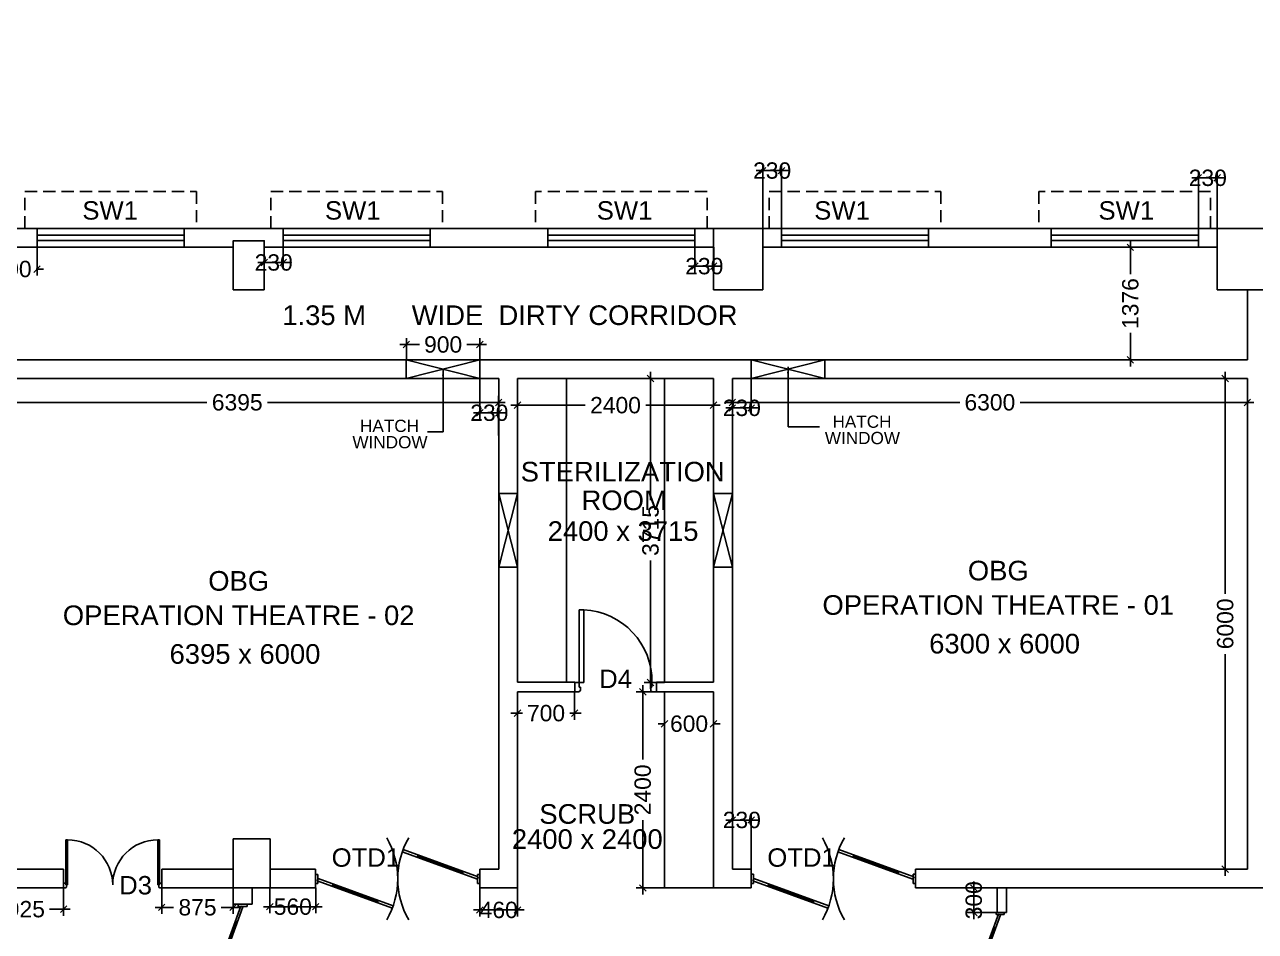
# Model space of a CAD drawing. Extents: x 7897917 to 8423973, y -6487334 to -6173396.
# Drawn here: x 7926362 to 7941419, y -6386550 to -6375462 of the extents above; entities that cross this region are included whole.
import ezdxf
from ezdxf.enums import TextEntityAlignment as Align

# ---------------------------------------------------------------- set-up
doc = ezdxf.new("R2010")
doc.units = 0
doc.header["$LTSCALE"] = 600
doc.header["$MEASUREMENT"] = 0
doc.header["$PDMODE"] = 35
doc.linetypes.add('DASHED', pattern=[0.75, 0.5, -0.25])
doc.layers.get('0').update_dxf_attribs({"linetype": 'CONTINUOUS'})
doc.layers.get('Defpoints').update_dxf_attribs({"linetype": 'CONTINUOUS'})
for name, color, linetype in [('chajja', 7, 'CONTINUOUS'), ('DIM-TEXT', 8, 'CONTINUOUS'), ('DIMEN', 5, 'CONTINUOUS'), ('DOOR', 32, 'CONTINUOUS'), ('Fire Door', 10, 'CONTINUOUS'), ('joinery', 7, 'CONTINUOUS'), ('LA-column', 3, 'CONTINUOUS'), ('PARTI', 21, 'CONTINUOUS'), ('Room Dim', 1, 'CONTINUOUS'), ('TEXT', 6, 'CONTINUOUS'), ('Walls', 7, 'CONTINUOUS'), ('WIN', 151, 'CONTINUOUS'), ('Window', 4, 'CONTINUOUS'), ('Working Dim', 5, 'CONTINUOUS')]:
    doc.layers.add(name, color=color, linetype=linetype)
doc.styles.add('ari', font='arial.ttf')
doc.styles.add('ARIAL', font='arial.ttf')
doc.styles.add('RT', font='romant.shx')
doc.dimstyles.new('int. dim', dxfattribs={"dimtxt": 450, "dimasz": 80, "dimexe": 80, "dimexo": 0, "dimgap": 70, "dimtad": 0, "dimdec": 0, "dimzin": 12, "dimdsep": 46, "dimtxsty": 'ari', "dimblk": 'OBLIQUE', "dimcen": 2, "dimdle": 80, "dimclrd": 256, "dimclre": 256, "dimclrt": 6, "dimadec": 0, "dimazin": 0, "dimtfac": 1, "dimtdec": 0, "dimtix": 1, "dimtmove": 2, "dimatfit": 3, "dimfxl": 1, "dimtolj": 1, "dimtzin": 0, "dimlwd": -1, "dimlwe": -1, "dimarcsym": 0})
doc.dimstyles.new('TEXT', dxfattribs={"dimscale": 0, "dimtxt": 600, "dimasz": 300, "dimexe": 300, "dimexo": 30, "dimgap": 50, "dimtad": 0, "dimdec": 0, "dimzin": 0, "dimdsep": 46, "dimtxsty": 'RT', "dimblk": 'OBLIQUE', "dimcen": 0.09, "dimdle": 300, "dimclrd": 256, "dimclre": 256, "dimclrt": 170, "dimadec": 0, "dimazin": 0, "dimtfac": 1, "dimtdec": 0, "dimtofl": 0, "dimtmove": 2, "dimatfit": 3, "dimfxl": 1, "dimfrac": 2, "dimtolj": 1, "dimtzin": 0, "dimlwd": -1, "dimlwe": -1, "dimarcsym": 0})

# ---------------------------------------------------------------- blocks, each defined once
blk = doc.blocks.new('_Oblique')
at = {"color": 0, "linetype": 'ByBlock', "lineweight": -2}
blk.add_line((-0.5, -0.5), (0.5, 0.5), dxfattribs=at)
blk = doc.blocks.new('*D225')
at = {"layer": 'Defpoints', "color": 0, "transparency": 16777216}
for p in [(7933924, -6383620), (7934191, -6383620, 1), (7934191, -6386020, -2)]:
    blk.add_point(p, dxfattribs=at)
at = {"layer": 'Working Dim', "transparency": 16777216}
for p, q in [((7933924, -6383540), (7933924, -6384450)), ((7934191, -6383620), (7933844, -6383620)), ((7933924, -6386100), (7933924, -6385190)), ((7934191, -6386020), (7933844, -6386020))]:
    blk.add_line(p, q, dxfattribs=at)
at = {"layer": 'Working Dim', "transparency": 16777216, "xscale": 80, "yscale": 80, "zscale": 80}
for p, rotation in [((7933924, -6383620), 90), ((7933924, -6386020), 270)]:
    blk.add_blockref('_Oblique', p, dxfattribs=dict(at, rotation=rotation))
at = {"layer": 'Working Dim', "color": 6, "transparency": 16777216, "insert": (7933924, -6384820), "char_height": 200, "attachment_point": 5, "rotation": 90, "style": 'ari'}
blk.add_mtext('\\A1;2400', dxfattribs=at)
blk = doc.blocks.new('*D226')
at = {"layer": 'Defpoints', "color": 0, "transparency": 16777216}
for p in [(7934020, -6379790), (7934191, -6379790, 5), (7934191, -6383506, 1)]:
    blk.add_point(p, dxfattribs=at)
at = {"layer": 'Working Dim', "transparency": 16777216}
for p, q in [((7934191, -6379790), (7933940, -6379790)), ((7934020, -6379710), (7934020, -6381279)), ((7934020, -6383586), (7934020, -6382017)), ((7934191, -6383506), (7933940, -6383506))]:
    blk.add_line(p, q, dxfattribs=at)
at = {"layer": 'Working Dim', "transparency": 16777216, "xscale": 80, "yscale": 80, "zscale": 80}
for p, rotation in [((7934020, -6379790), 90), ((7934020, -6383506), 270)]:
    blk.add_blockref('_Oblique', p, dxfattribs=dict(at, rotation=rotation))
at = {"layer": 'Working Dim', "color": 6, "transparency": 16777216, "insert": (7934020, -6381648), "char_height": 200, "attachment_point": 5, "rotation": 90, "style": 'ari'}
blk.add_mtext('\\A1;3715', dxfattribs=at)
blk = doc.blocks.new('A$C15456D16')
at = {"layer": 'Fire Door'}
for p, q in [((969, -4), (56, 329)), ((969, -4), (56, 329)), ((969, -4), (56, 329)), ((979, 23), (65, 355)), ((979, 23), (65, 355)), ((979, 23), (65, 355)), ((248, 289), (238, 262)), ((248, 289), (238, 262)), ((248, 289), (238, 262)), ((791, 76), (243, 276)), ((791, 76), (243, 276)), ((791, 76), (243, 276)), ((-1000, 56), (-972, 56)), ((-1000, -56), (-1000, 56)), ((-1000, 56), (-972, 56)), ((-1000, -56), (-1000, 56)), ((-1000, 56), (-972, 56)), ((-1000, -56), (-1000, 56)), ((-979, -23), (-969, 4)), ((-979, -23), (-969, 4)), ((-979, -23), (-969, 4)), ((-972, -56), (-972, 56)), ((-972, -56), (-972, 56)), ((-972, -56), (-972, 56)), ((-969, 4), (-56, -329)), ((-969, 4), (-56, -329)), ((-969, 4), (-56, -329)), ((796, 89), (786, 63)), ((796, 89), (786, 63)), ((796, 89), (786, 63)), ((979, 23), (969, -4)), ((979, 23), (969, -4)), ((979, 23), (969, -4)), ((1000, 56), (972, 56)), ((972, -56), (972, 56)), ((1000, 56), (972, 56)), ((972, -56), (972, 56)), ((1000, 56), (972, 56)), ((972, -56), (972, 56)), ((1000, -56), (1000, 56)), ((1000, -56), (1000, 56)), ((1000, -56), (1000, 56)), ((-1000, -56), (-972, -56)), ((-1000, -56), (-972, -56)), ((-1000, -56), (-972, -56)), ((-979, -23), (-65, -355)), ((-979, -23), (-65, -355)), ((-979, -23), (-65, -355)), ((-796, -89), (-786, -63)), ((-796, -89), (-786, -63)), ((-796, -89), (-786, -63)), ((-791, -76), (-243, -276)), ((-791, -76), (-243, -276)), ((-791, -76), (-243, -276)), ((1000, -56), (972, -56)), ((1000, -56), (972, -56)), ((1000, -56), (972, -56)), ((-238, -262), (-248, -289)), ((-238, -262), (-248, -289)), ((-238, -262), (-248, -289))]:
    blk.add_line(p, q, dxfattribs=at)
at = {"layer": 'Fire Door', "extrusion": (0, 0, -1)}
for centre, major_axis, start_param, end_param in [((-1000, 0), (-1000, 0), 2.617886, 3.665084), ((-1000, 0), (-1000, 0), 2.617886, 3.665084), ((-1000, 0), (-1000, 0), 2.617886, 3.665084), ((1000, 0), (1000, 0), 2.618102, 3.665299), ((1000, 0), (1000, 0), 2.618102, 3.665299), ((1000, 0), (1000, 0), 2.618102, 3.665299)]:
    blk.add_ellipse(centre, major_axis=major_axis, ratio=1, start_param=start_param, end_param=end_param, dxfattribs=at)
blk = doc.blocks.new('Z$W@#5624')
at = {"layer": 'DOOR'}
for p, q in [((19, 470), (840, 769)), ((28, 446), (849, 745)), ((188, 518), (680, 697)), ((676, 709), (685, 685)), ((0, 400), (0, 499)), ((0, 499), (25, 499)), ((19, 470), (28, 446)), ((25, 400), (25, 499)), ((183, 529), (192, 506)), ((1770, 453), (949, 154)), ((1779, 429), (957, 130)), ((1779, 429), (1770, 453)), ((1798, 499), (1773, 499)), ((1773, 400), (1773, 499)), ((1798, 400), (1798, 499)), ((0, 400), (25, 400)), ((1610, 381), (1117, 202)), ((1614, 369), (1606, 393)), ((1798, 400), (1773, 400)), ((1113, 214), (1122, 190))]:
    blk.add_line(p, q, dxfattribs=at)
at = {"layer": 'DOOR', "color": 145}
for centre, start_param, end_param in [((0, 449), 2.617994, 3.665191), ((1798, 449), -0.523599, 0.523599)]:
    blk.add_ellipse(centre, major_axis=(-899, 0), ratio=1, start_param=start_param, end_param=end_param, dxfattribs=at)
blk = doc.blocks.new('Z$W@#1275')
at = {"layer": 'DOOR'}
for p, q in [((73, 1500), (0, 1500)), ((0, 1500), (0, 1467)), ((0, 1467), (2, 1467)), ((11, 1456), (11, 1458)), ((11, 1456), (47, 1456)), ((47, 1467), (736, 1467)), ((47, 1467), (47, 1439)), ((47, 1456), (47, 1467)), ((47, 1467), (73, 1467)), ((47, 1439), (736, 1439)), ((73, 1467), (73, 1500)), ((736, 1467), (736, 1439)), ((0, 33), (2, 33)), ((0, 0), (0, 33)), ((73, 0), (0, 0)), ((11, 44), (11, 42)), ((11, 44), (47, 44)), ((47, 61), (736, 61)), ((47, 33), (47, 61)), ((47, 44), (47, 33)), ((47, 33), (736, 33)), ((47, 33), (73, 33)), ((73, 33), (73, 0)), ((736, 33), (736, 61))]:
    blk.add_line(p, q, dxfattribs=at)
for centre, start, end in [((11, 1467), 180, 270), ((11, 33), 90, 180)]:
    blk.add_arc(centre, 9.13, start, end, dxfattribs=at)
at = {"layer": 'DOOR', "color": 145}
for centre, start, end in [((47, 1439), 270, 0), ((47, 61), 0, 90)]:
    blk.add_arc(centre, 689, start, end, dxfattribs=at)
blk = doc.blocks.new('*D943')
at = {"layer": 'Defpoints', "color": 0, "transparency": 16777216}
for p in [(7928039, -6386020, 2), (7928914, -6386020), (7928039, -6386257)]:
    blk.add_point(p, dxfattribs=at)
at = {"layer": 'Working Dim', "transparency": 16777216}
for p, q in [((7928039, -6386020), (7928039, -6386337)), ((7928914, -6386020), (7928914, -6386337)), ((7927959, -6386257), (7928185, -6386257)), ((7928994, -6386257), (7928768, -6386257))]:
    blk.add_line(p, q, dxfattribs=at)
at = {"layer": 'Working Dim', "transparency": 16777216, "xscale": 80, "yscale": 80, "zscale": 80, "rotation": 180}
blk.add_blockref('_Oblique', (7928039, -6386257), dxfattribs=at)
at = {"layer": 'Working Dim', "transparency": 16777216, "xscale": 80, "yscale": 80, "zscale": 80}
blk.add_blockref('_Oblique', (7928914, -6386257), dxfattribs=at)
at = {"layer": 'Working Dim', "color": 6, "transparency": 16777216, "insert": (7928477, -6386257), "char_height": 200, "attachment_point": 5, "style": 'ari'}
blk.add_mtext('\\A1;875', dxfattribs=at)
blk = doc.blocks.new('*D1458')
at = {"layer": 'Defpoints', "color": 0, "linetype": 'Continuous', "transparency": 16777216}
for p in [(7918774, -6373178, -5), (7959834, -6373075, 1), (7918774, -6374380)]:
    blk.add_point(p, dxfattribs=at)
at = {"layer": 'DIM-TEXT', "transparency": 16777216}
for p, q in [((7918774, -6373178), (7918774, -6374680)), ((7959834, -6373075), (7959834, -6374680)), ((7918474, -6374380), (7926707, -6374380)), ((7960134, -6374380), (7951901, -6374380))]:
    blk.add_line(p, q, dxfattribs=at)
at = {"layer": 'DIM-TEXT', "linetype": 'Continuous', "transparency": 16777216, "xscale": 300, "yscale": 300, "zscale": 300, "rotation": 180}
blk.add_blockref('_Oblique', (7918774, -6374380), dxfattribs=at)
at = {"layer": 'DIM-TEXT', "linetype": 'Continuous', "transparency": 16777216, "xscale": 300, "yscale": 300, "zscale": 300}
blk.add_blockref('_Oblique', (7959834, -6374380), dxfattribs=at)
at = {"layer": 'DIM-TEXT', "color": 170, "linetype": 'Continuous', "transparency": 16777216, "insert": (7939304, -6374380), "char_height": 750, "attachment_point": 5, "style": 'ari'}
blk.add_mtext('\\A1;{\\H1.067x;POST OPARATIVE (Surgery) - WARD  ( 20 Beds )}', dxfattribs=at)
blk = doc.blocks.new('*D1490')
at = {"layer": 'Defpoints', "color": 0, "transparency": 16777216}
for p in [(7925765, -6380082), (7925765, -6380487, 8), (7932161, -6380487, 8)]:
    blk.add_point(p, dxfattribs=at)
at = {"layer": 'Working Dim', "transparency": 16777216}
for p, q in [((7925685, -6380082), (7928593, -6380082)), ((7925765, -6380487), (7925765, -6380002)), ((7932241, -6380082), (7929333, -6380082)), ((7932161, -6380487), (7932161, -6380002))]:
    blk.add_line(p, q, dxfattribs=at)
at = {"layer": 'Working Dim', "transparency": 16777216, "xscale": 80, "yscale": 80, "zscale": 80, "rotation": 180}
blk.add_blockref('_Oblique', (7925765, -6380082), dxfattribs=at)
at = {"layer": 'Working Dim', "transparency": 16777216, "xscale": 80, "yscale": 80, "zscale": 80}
blk.add_blockref('_Oblique', (7932161, -6380082), dxfattribs=at)
at = {"layer": 'Working Dim', "color": 6, "transparency": 16777216, "insert": (7928963, -6380082), "char_height": 200, "attachment_point": 5, "style": 'ari'}
blk.add_mtext('\\A1;6395', dxfattribs=at)
blk = doc.blocks.new('*D1492')
at = {"layer": 'Defpoints', "color": 0, "transparency": 16777216}
for p in [(7941051, -6379790), (7941322, -6379790), (7941322, -6385790)]:
    blk.add_point(p, dxfattribs=at)
at = {"layer": 'Working Dim', "transparency": 16777216}
for p, q in [((7941322, -6379790), (7940971, -6379790)), ((7941051, -6379710), (7941051, -6382421)), ((7941051, -6385870), (7941051, -6383159)), ((7941322, -6385790), (7940971, -6385790))]:
    blk.add_line(p, q, dxfattribs=at)
at = {"layer": 'Working Dim', "transparency": 16777216, "xscale": 80, "yscale": 80, "zscale": 80}
for p, rotation in [((7941051, -6379790), 90), ((7941051, -6385790), 270)]:
    blk.add_blockref('_Oblique', p, dxfattribs=dict(at, rotation=rotation))
at = {"layer": 'Working Dim', "color": 6, "transparency": 16777216, "insert": (7941051, -6382790), "char_height": 200, "attachment_point": 5, "rotation": 90, "style": 'ari'}
blk.add_mtext('\\A1;6000', dxfattribs=at)
blk = doc.blocks.new('*D1493')
at = {"layer": 'Defpoints', "color": 0, "transparency": 16777216}
for p in [(7935021, -6379790, 5), (7941321, -6379790, 8), (7935021, -6380082)]:
    blk.add_point(p, dxfattribs=at)
at = {"layer": 'Working Dim', "transparency": 16777216}
for p, q in [((7935021, -6379790), (7935021, -6380162)), ((7941321, -6379790), (7941321, -6380162)), ((7934941, -6380082), (7937802, -6380082)), ((7941401, -6380082), (7938540, -6380082))]:
    blk.add_line(p, q, dxfattribs=at)
at = {"layer": 'Working Dim', "transparency": 16777216, "xscale": 80, "yscale": 80, "zscale": 80, "rotation": 180}
blk.add_blockref('_Oblique', (7935021, -6380082), dxfattribs=at)
at = {"layer": 'Working Dim', "transparency": 16777216, "xscale": 80, "yscale": 80, "zscale": 80}
blk.add_blockref('_Oblique', (7941321, -6380082), dxfattribs=at)
at = {"layer": 'Working Dim', "color": 6, "transparency": 16777216, "insert": (7938171, -6380082), "char_height": 200, "attachment_point": 5, "style": 'ari'}
blk.add_mtext('\\A1;6300', dxfattribs=at)
blk = doc.blocks.new('*D1494')
at = {"layer": 'Defpoints', "color": 0, "transparency": 16777216}
for p in [(7940137, -6378185), (7939890, -6379561), (7940137, -6379561)]:
    blk.add_point(p, dxfattribs=at)
at = {"layer": 'Working Dim', "transparency": 16777216}
for p, q in [((7939890, -6378105), (7939890, -6378513)), ((7940137, -6378185), (7939810, -6378185)), ((7939890, -6379641), (7939890, -6379232)), ((7940137, -6379561), (7939810, -6379561))]:
    blk.add_line(p, q, dxfattribs=at)
at = {"layer": 'Working Dim', "transparency": 16777216, "xscale": 80, "yscale": 80, "zscale": 80}
for p, rotation in [((7939890, -6378185), 90), ((7939890, -6379561), 270)]:
    blk.add_blockref('_Oblique', p, dxfattribs=dict(at, rotation=rotation))
at = {"layer": 'Working Dim', "color": 6, "transparency": 16777216, "insert": (7939890, -6378873), "char_height": 200, "attachment_point": 5, "rotation": 90, "style": 'ari'}
blk.add_mtext('\\A1;1376', dxfattribs=at)
blk = doc.blocks.new('*D1495')
at = {"layer": 'Defpoints', "color": 0, "transparency": 16777216}
for p in [(7932392, -6379790, 8), (7934791, -6379790, 5), (7934791, -6380117)]:
    blk.add_point(p, dxfattribs=at)
at = {"layer": 'Working Dim', "transparency": 16777216}
for p, q in [((7932392, -6379790), (7932392, -6380197)), ((7934791, -6379790), (7934791, -6380197)), ((7932312, -6380117), (7933221, -6380117)), ((7934871, -6380117), (7933961, -6380117))]:
    blk.add_line(p, q, dxfattribs=at)
at = {"layer": 'Working Dim', "transparency": 16777216, "xscale": 80, "yscale": 80, "zscale": 80, "rotation": 180}
blk.add_blockref('_Oblique', (7932392, -6380117), dxfattribs=at)
at = {"layer": 'Working Dim', "transparency": 16777216, "xscale": 80, "yscale": 80, "zscale": 80}
blk.add_blockref('_Oblique', (7934791, -6380117), dxfattribs=at)
at = {"layer": 'Working Dim', "color": 6, "transparency": 16777216, "insert": (7933591, -6380117), "char_height": 200, "attachment_point": 5, "style": 'ari'}
blk.add_mtext('\\A1;2400', dxfattribs=at)
blk = doc.blocks.new('*D1496')
at = {"layer": 'Defpoints', "color": 0, "transparency": 16777216}
for p in [(7937975, -6386020), (7938260, -6386020, 13), (7938260, -6386320, 13)]:
    blk.add_point(p, dxfattribs=at)
at = {"layer": 'Working Dim', "transparency": 16777216}
for p, q in [((7937975, -6386020), (7937975, -6385940)), ((7938260, -6386020), (7937895, -6386020)), ((7937975, -6386320), (7937975, -6386020)), ((7938260, -6386320), (7937895, -6386320)), ((7937975, -6386320), (7937975, -6386400))]:
    blk.add_line(p, q, dxfattribs=at)
at = {"layer": 'Working Dim', "transparency": 16777216, "xscale": 80, "yscale": 80, "zscale": 80}
for p, rotation in [((7937975, -6386020), 270), ((7937975, -6386320), 90)]:
    blk.add_blockref('_Oblique', p, dxfattribs=dict(at, rotation=rotation))
at = {"layer": 'Working Dim', "color": 6, "transparency": 16777216, "insert": (7937975, -6386170), "char_height": 200, "attachment_point": 5, "rotation": 90, "style": 'ari'}
blk.add_mtext('\\A1;300', dxfattribs=at)
blk = doc.blocks.new('1000')
at = {"layer": 'DOOR'}
for p, q in [((0, -100), (0, 0)), ((0, 0), (50, 0)), ((50, -100), (0, -100)), ((50, 0), (50, -2)), ((63, -49), (50, -49)), ((50, -49), (50, -100)), ((50, -100), (50, -901)), ((100, -100), (50, -100)), ((63, -13), (61, -13)), ((63, -13), (63, -49)), ((100, -901), (100, -100)), ((837, -13), (837, -49)), ((837, -13), (839, -13)), ((837, -49), (850, -49)), ((850, 0), (850, -2)), ((900, 0), (850, 0)), ((850, -49), (850, -100)), ((850, -100), (900, -100)), ((900, -100), (900, 0)), ((50, -901), (100, -901))]:
    blk.add_line(p, q, dxfattribs=at)
for centre, major_axis, start_param, end_param in [((50, -13), (-7.95, 7.95), 3.926991, 5.497787), ((850, -13), (7.95, 7.95), 0.785398, 2.356194)]:
    blk.add_ellipse(centre, major_axis=major_axis, ratio=1, start_param=start_param, end_param=end_param, dxfattribs=at)
at = {"layer": 'DOOR', "color": 145}
blk.add_ellipse((64, -115), major_axis=(-520, 590), ratio=1, start_param=2.464943, end_param=4.009476, dxfattribs=at)
blk = doc.blocks.new('A$C6C0004E6')
at = {"layer": 'DOOR', "color": 161, "linetype": 'Continuous'}
for p, q in [((-900, 0), (-900, 230)), ((0, 0), (0, 230))]:
    blk.add_line(p, q, dxfattribs=at)
at = {"layer": 'DOOR', "color": 161, "linetype": 'DASHED', "ltscale": 500}
for p, q in [((-900, 0), (0, 230)), ((0, 0), (-900, 230))]:
    blk.add_line(p, q, dxfattribs=at)
blk = doc.blocks.new('*D1579')
at = {"layer": 'Defpoints', "color": 0, "transparency": 16777216}
for p in [(7935251, -6385189), (7935021, -6385790, -1), (7935251, -6385790, -1)]:
    blk.add_point(p, dxfattribs=at)
at = {"layer": 'Working Dim', "transparency": 16777216}
for p, q in [((7935021, -6385189), (7934941, -6385189)), ((7935021, -6385790), (7935021, -6385109)), ((7935021, -6385189), (7935251, -6385189)), ((7935251, -6385790), (7935251, -6385109)), ((7935251, -6385189), (7935331, -6385189))]:
    blk.add_line(p, q, dxfattribs=at)
at = {"layer": 'Working Dim', "transparency": 16777216, "xscale": 80, "yscale": 80, "zscale": 80}
blk.add_blockref('_Oblique', (7935021, -6385189), dxfattribs=at)
at = {"layer": 'Working Dim', "transparency": 16777216, "xscale": 80, "yscale": 80, "zscale": 80, "rotation": 180}
blk.add_blockref('_Oblique', (7935251, -6385189), dxfattribs=at)
at = {"layer": 'Working Dim', "color": 6, "transparency": 16777216, "insert": (7935136, -6385189), "char_height": 200, "attachment_point": 5, "style": 'ari'}
blk.add_mtext('\\A1;230', dxfattribs=at)
blk = doc.blocks.new('*D1580')
at = {"layer": 'Defpoints', "color": 0, "transparency": 16777216}
for p in [(7934191, -6383988, 1), (7934191, -6384012), (7934791, -6383988, 1)]:
    blk.add_point(p, dxfattribs=at)
at = {"layer": 'Working Dim', "transparency": 16777216}
for p, q in [((7934191, -6384012), (7934111, -6384012)), ((7934191, -6383988), (7934191, -6384092)), ((7934191, -6384012), (7934200, -6384012)), ((7934791, -6384012), (7934783, -6384012)), ((7934791, -6383988), (7934791, -6384092)), ((7934791, -6384012), (7934871, -6384012))]:
    blk.add_line(p, q, dxfattribs=at)
at = {"layer": 'Working Dim', "transparency": 16777216, "xscale": 80, "yscale": 80, "zscale": 80}
blk.add_blockref('_Oblique', (7934191, -6384012), dxfattribs=at)
at = {"layer": 'Working Dim', "transparency": 16777216, "xscale": 80, "yscale": 80, "zscale": 80, "rotation": 180}
blk.add_blockref('_Oblique', (7934791, -6384012), dxfattribs=at)
at = {"layer": 'Working Dim', "color": 6, "transparency": 16777216, "insert": (7934491, -6384012), "char_height": 200, "attachment_point": 5, "style": 'ari'}
blk.add_mtext('\\A1;600', dxfattribs=at)
blk = doc.blocks.new('*D1581')
at = {"layer": 'Defpoints', "color": 0, "transparency": 16777216}
for p in [(7931932, -6386020, 1), (7932392, -6386020, 3), (7931932, -6386289)]:
    blk.add_point(p, dxfattribs=at)
at = {"layer": 'Working Dim', "transparency": 16777216}
for p, q in [((7931932, -6386020), (7931932, -6386369)), ((7932392, -6386020), (7932392, -6386369)), ((7931932, -6386289), (7931852, -6386289)), ((7932392, -6386289), (7931932, -6386289)), ((7932392, -6386289), (7932472, -6386289))]:
    blk.add_line(p, q, dxfattribs=at)
at = {"layer": 'Working Dim', "transparency": 16777216, "xscale": 80, "yscale": 80, "zscale": 80}
blk.add_blockref('_Oblique', (7931932, -6386289), dxfattribs=at)
at = {"layer": 'Working Dim', "transparency": 16777216, "xscale": 80, "yscale": 80, "zscale": 80, "rotation": 180}
blk.add_blockref('_Oblique', (7932392, -6386289), dxfattribs=at)
at = {"layer": 'Working Dim', "color": 6, "transparency": 16777216, "insert": (7932162, -6386289), "char_height": 200, "attachment_point": 5, "style": 'ari'}
blk.add_mtext('\\A1;460', dxfattribs=at)
blk = doc.blocks.new('*D1582')
at = {"layer": 'Defpoints', "color": 0, "transparency": 16777216}
for p in [(7931032, -6379375), (7931032, -6379560, 0), (7931932, -6379560, 0)]:
    blk.add_point(p, dxfattribs=at)
at = {"layer": 'Working Dim', "transparency": 16777216}
for p, q in [((7931032, -6379560), (7931032, -6379295)), ((7931932, -6379560), (7931932, -6379295)), ((7930952, -6379375), (7931191, -6379375)), ((7932012, -6379375), (7931772, -6379375))]:
    blk.add_line(p, q, dxfattribs=at)
at = {"layer": 'Working Dim', "transparency": 16777216, "xscale": 80, "yscale": 80, "zscale": 80, "rotation": 180}
blk.add_blockref('_Oblique', (7931032, -6379375), dxfattribs=at)
at = {"layer": 'Working Dim', "transparency": 16777216, "xscale": 80, "yscale": 80, "zscale": 80}
blk.add_blockref('_Oblique', (7931932, -6379375), dxfattribs=at)
at = {"layer": 'Working Dim', "color": 6, "transparency": 16777216, "insert": (7931482, -6379375), "char_height": 200, "attachment_point": 5, "style": 'ari'}
blk.add_mtext('\\A1;900', dxfattribs=at)
blk = doc.blocks.new('*D1583')
at = {"layer": 'Defpoints', "color": 0, "transparency": 16777216}
for p in [(7931932, -6379790, 0), (7932162, -6379790, 8), (7931932, -6380210)]:
    blk.add_point(p, dxfattribs=at)
at = {"layer": 'Working Dim', "transparency": 16777216}
for p, q in [((7931932, -6379790), (7931932, -6380290)), ((7932162, -6379790), (7932162, -6380290)), ((7931932, -6380210), (7931852, -6380210)), ((7932162, -6380210), (7931932, -6380210)), ((7932162, -6380210), (7932242, -6380210))]:
    blk.add_line(p, q, dxfattribs=at)
at = {"layer": 'Working Dim', "transparency": 16777216, "xscale": 80, "yscale": 80, "zscale": 80}
blk.add_blockref('_Oblique', (7931932, -6380210), dxfattribs=at)
at = {"layer": 'Working Dim', "transparency": 16777216, "xscale": 80, "yscale": 80, "zscale": 80, "rotation": 180}
blk.add_blockref('_Oblique', (7932162, -6380210), dxfattribs=at)
at = {"layer": 'Working Dim', "color": 6, "transparency": 16777216, "insert": (7932047, -6380210), "char_height": 200, "attachment_point": 5, "style": 'ari'}
blk.add_mtext('\\A1;230', dxfattribs=at)
blk = doc.blocks.new('*D1584')
at = {"layer": 'Defpoints', "color": 0, "transparency": 16777216}
for p in [(7935021, -6379790), (7935251, -6379790, 0), (7935251, -6380150)]:
    blk.add_point(p, dxfattribs=at)
at = {"layer": 'Working Dim', "transparency": 16777216}
for p, q in [((7935021, -6379790), (7935021, -6380230)), ((7935251, -6379790), (7935251, -6380230)), ((7935021, -6380150), (7934941, -6380150)), ((7935021, -6380150), (7935251, -6380150)), ((7935251, -6380150), (7935331, -6380150))]:
    blk.add_line(p, q, dxfattribs=at)
at = {"layer": 'Working Dim', "transparency": 16777216, "xscale": 80, "yscale": 80, "zscale": 80}
blk.add_blockref('_Oblique', (7935021, -6380150), dxfattribs=at)
at = {"layer": 'Working Dim', "transparency": 16777216, "xscale": 80, "yscale": 80, "zscale": 80, "rotation": 180}
blk.add_blockref('_Oblique', (7935251, -6380150), dxfattribs=at)
at = {"layer": 'Working Dim', "color": 6, "transparency": 16777216, "insert": (7935136, -6380150), "char_height": 200, "attachment_point": 5, "style": 'ari'}
blk.add_mtext('\\A1;230', dxfattribs=at)
blk = doc.blocks.new('*D1819')
at = {"layer": 'Defpoints', "color": 0, "transparency": 16777216}
for p in [(7929363, -6386019, 1), (7929923, -6386019, 1), (7929923, -6386249)]:
    blk.add_point(p, dxfattribs=at)
at = {"layer": 'Working Dim', "transparency": 16777216}
for p, q in [((7929363, -6386019), (7929363, -6386329)), ((7929923, -6386019), (7929923, -6386329)), ((7929363, -6386249), (7929283, -6386249)), ((7929363, -6386249), (7929923, -6386249)), ((7929923, -6386249), (7930003, -6386249))]:
    blk.add_line(p, q, dxfattribs=at)
at = {"layer": 'Working Dim', "transparency": 16777216, "xscale": 80, "yscale": 80, "zscale": 80}
blk.add_blockref('_Oblique', (7929363, -6386249), dxfattribs=at)
at = {"layer": 'Working Dim', "transparency": 16777216, "xscale": 80, "yscale": 80, "zscale": 80, "rotation": 180}
blk.add_blockref('_Oblique', (7929923, -6386249), dxfattribs=at)
at = {"layer": 'Working Dim', "color": 6, "transparency": 16777216, "insert": (7929643, -6386249), "char_height": 200, "attachment_point": 5, "style": 'ari'}
blk.add_mtext('\\A1;560', dxfattribs=at)
blk = doc.blocks.new('*D1820')
at = {"layer": 'Defpoints', "color": 0, "transparency": 16777216}
for p in [(7925914, -6386020, 8), (7926839, -6386020, 8), (7925914, -6386280)]:
    blk.add_point(p, dxfattribs=at)
at = {"layer": 'Working Dim', "transparency": 16777216}
for p, q in [((7925914, -6386020), (7925914, -6386360)), ((7926839, -6386020), (7926839, -6386360)), ((7925834, -6386280), (7926085, -6386280)), ((7926919, -6386280), (7926668, -6386280))]:
    blk.add_line(p, q, dxfattribs=at)
at = {"layer": 'Working Dim', "transparency": 16777216, "xscale": 80, "yscale": 80, "zscale": 80, "rotation": 180}
blk.add_blockref('_Oblique', (7925914, -6386280), dxfattribs=at)
at = {"layer": 'Working Dim', "transparency": 16777216, "xscale": 80, "yscale": 80, "zscale": 80}
blk.add_blockref('_Oblique', (7926839, -6386280), dxfattribs=at)
at = {"layer": 'Working Dim', "color": 6, "transparency": 16777216, "insert": (7926377, -6386280), "char_height": 200, "attachment_point": 5, "style": 'ari'}
blk.add_mtext('\\A1;925', dxfattribs=at)
blk = doc.blocks.new('*D2397')
at = {"layer": 'Defpoints', "color": 0, "transparency": 16777216}
for p in [(7925914, -6378105, 2), (7926514, -6378185), (7926514, -6378452)]:
    blk.add_point(p, dxfattribs=at)
at = {"layer": 'Working Dim', "transparency": 16777216}
for p, q in [((7925914, -6378105), (7925914, -6378532)), ((7926514, -6378185), (7926514, -6378532)), ((7925914, -6378452), (7925834, -6378452)), ((7925914, -6378452), (7925923, -6378452)), ((7926514, -6378452), (7926505, -6378452)), ((7926514, -6378452), (7926594, -6378452))]:
    blk.add_line(p, q, dxfattribs=at)
at = {"layer": 'Working Dim', "transparency": 16777216, "xscale": 80, "yscale": 80, "zscale": 80}
blk.add_blockref('_Oblique', (7925914, -6378452), dxfattribs=at)
at = {"layer": 'Working Dim', "transparency": 16777216, "xscale": 80, "yscale": 80, "zscale": 80, "rotation": 180}
blk.add_blockref('_Oblique', (7926514, -6378452), dxfattribs=at)
at = {"layer": 'Working Dim', "color": 6, "transparency": 16777216, "insert": (7926214, -6378452), "char_height": 200, "attachment_point": 5, "style": 'ari'}
blk.add_mtext('\\A1;600', dxfattribs=at)
blk = doc.blocks.new('*D2398')
at = {"layer": 'Defpoints', "color": 0, "transparency": 16777216}
for p in [(7929294, -6378185), (7929524, -6378185), (7929524, -6378372)]:
    blk.add_point(p, dxfattribs=at)
at = {"layer": 'Working Dim', "transparency": 16777216}
for p, q in [((7929294, -6378185), (7929294, -6378452)), ((7929524, -6378185), (7929524, -6378452)), ((7929294, -6378372), (7929214, -6378372)), ((7929294, -6378372), (7929524, -6378372)), ((7929524, -6378372), (7929604, -6378372))]:
    blk.add_line(p, q, dxfattribs=at)
at = {"layer": 'Working Dim', "transparency": 16777216, "xscale": 80, "yscale": 80, "zscale": 80}
blk.add_blockref('_Oblique', (7929294, -6378372), dxfattribs=at)
at = {"layer": 'Working Dim', "transparency": 16777216, "xscale": 80, "yscale": 80, "zscale": 80, "rotation": 180}
blk.add_blockref('_Oblique', (7929524, -6378372), dxfattribs=at)
at = {"layer": 'Working Dim', "color": 6, "transparency": 16777216, "insert": (7929409, -6378372), "char_height": 200, "attachment_point": 5, "style": 'ari'}
blk.add_mtext('\\A1;230', dxfattribs=at)
blk = doc.blocks.new('*D2399')
at = {"layer": 'Defpoints', "color": 0, "transparency": 16777216}
for p in [(7934562, -6378185), (7934792, -6378185), (7934562, -6378417)]:
    blk.add_point(p, dxfattribs=at)
at = {"layer": 'Working Dim', "transparency": 16777216}
for p, q in [((7934562, -6378185), (7934562, -6378497)), ((7934792, -6378185), (7934792, -6378497)), ((7934562, -6378417), (7934482, -6378417)), ((7934792, -6378417), (7934562, -6378417)), ((7934792, -6378417), (7934872, -6378417))]:
    blk.add_line(p, q, dxfattribs=at)
at = {"layer": 'Working Dim', "transparency": 16777216, "xscale": 80, "yscale": 80, "zscale": 80}
blk.add_blockref('_Oblique', (7934562, -6378417), dxfattribs=at)
at = {"layer": 'Working Dim', "transparency": 16777216, "xscale": 80, "yscale": 80, "zscale": 80, "rotation": 180}
blk.add_blockref('_Oblique', (7934792, -6378417), dxfattribs=at)
at = {"layer": 'Working Dim', "color": 6, "transparency": 16777216, "insert": (7934677, -6378417), "char_height": 200, "attachment_point": 5, "style": 'ari'}
blk.add_mtext('\\A1;230', dxfattribs=at)
blk = doc.blocks.new('*D2400')
at = {"layer": 'Defpoints', "color": 0, "transparency": 16777216}
for p in [(7935622, -6377248), (7935392, -6377954, 2), (7935622, -6377954)]:
    blk.add_point(p, dxfattribs=at)
at = {"layer": 'Working Dim', "transparency": 16777216}
for p, q in [((7935392, -6377248), (7935312, -6377248)), ((7935392, -6377954), (7935392, -6377168)), ((7935392, -6377248), (7935622, -6377248)), ((7935622, -6377954), (7935622, -6377168)), ((7935622, -6377248), (7935702, -6377248))]:
    blk.add_line(p, q, dxfattribs=at)
at = {"layer": 'Working Dim', "transparency": 16777216, "xscale": 80, "yscale": 80, "zscale": 80}
blk.add_blockref('_Oblique', (7935392, -6377248), dxfattribs=at)
at = {"layer": 'Working Dim', "transparency": 16777216, "xscale": 80, "yscale": 80, "zscale": 80, "rotation": 180}
blk.add_blockref('_Oblique', (7935622, -6377248), dxfattribs=at)
at = {"layer": 'Working Dim', "color": 6, "transparency": 16777216, "insert": (7935507, -6377248), "char_height": 200, "attachment_point": 5, "style": 'ari'}
blk.add_mtext('\\A1;230', dxfattribs=at)
blk = doc.blocks.new('*D2401')
at = {"layer": 'Defpoints', "color": 0, "transparency": 16777216}
for p in [(7940722, -6377337), (7940722, -6377955), (7940952, -6377954, 2)]:
    blk.add_point(p, dxfattribs=at)
at = {"layer": 'Working Dim', "transparency": 16777216}
for p, q in [((7940722, -6377955), (7940722, -6377257)), ((7940952, -6377954), (7940952, -6377257)), ((7940722, -6377337), (7940642, -6377337)), ((7940952, -6377337), (7940722, -6377337)), ((7940952, -6377337), (7941032, -6377337))]:
    blk.add_line(p, q, dxfattribs=at)
at = {"layer": 'Working Dim', "transparency": 16777216, "xscale": 80, "yscale": 80, "zscale": 80}
blk.add_blockref('_Oblique', (7940722, -6377337), dxfattribs=at)
at = {"layer": 'Working Dim', "transparency": 16777216, "xscale": 80, "yscale": 80, "zscale": 80, "rotation": 180}
blk.add_blockref('_Oblique', (7940952, -6377337), dxfattribs=at)
at = {"layer": 'Working Dim', "color": 6, "transparency": 16777216, "insert": (7940837, -6377337), "char_height": 200, "attachment_point": 5, "style": 'ari'}
blk.add_mtext('\\A1;230', dxfattribs=at)
blk = doc.blocks.new('*D2764')
at = {"layer": 'Defpoints', "color": 0, "transparency": 16777216}
for p in [(7932392, -6383620, 3), (7933091, -6383620, 2), (7933091, -6383883)]:
    blk.add_point(p, dxfattribs=at)
at = {"layer": 'Working Dim', "transparency": 16777216}
for p, q in [((7932392, -6383620), (7932392, -6383963)), ((7933091, -6383620), (7933091, -6383963)), ((7932392, -6383883), (7932312, -6383883)), ((7932392, -6383883), (7932452, -6383883)), ((7933091, -6383883), (7933031, -6383883)), ((7933091, -6383883), (7933171, -6383883))]:
    blk.add_line(p, q, dxfattribs=at)
at = {"layer": 'Working Dim', "transparency": 16777216, "xscale": 80, "yscale": 80, "zscale": 80}
blk.add_blockref('_Oblique', (7932392, -6383883), dxfattribs=at)
at = {"layer": 'Working Dim', "transparency": 16777216, "xscale": 80, "yscale": 80, "zscale": 80, "rotation": 180}
blk.add_blockref('_Oblique', (7933091, -6383883), dxfattribs=at)
at = {"layer": 'Working Dim', "color": 6, "transparency": 16777216, "insert": (7932741, -6383883), "char_height": 200, "attachment_point": 5, "style": 'ari'}
blk.add_mtext('\\A1;700', dxfattribs=at)

msp = doc.modelspace()

# ---------------------------------------------------------------- linework, layer by layer
msp.add_lwpolyline([(7918923.907, -6377494.51), (7925914.042, -6377494.51), (7925914.042, -6377954.538), (7959603.956, -6377954.569)])
at = {"layer": 'chajja', "color": 7, "linetype": 'DASHED', "ltscale": 0.5}
for points in [[(7926363.954, -6377954.538), (7926363.954, -6377504.538), (7928463.954, -6377504.538), (7928463.954, -6377954.538)], [(7929373.839, -6377954.538), (7929373.839, -6377504.538), (7931473.839, -6377504.538), (7931473.839, -6377954.538)], [(7934711.545, -6377954.538), (7934711.545, -6377504.538), (7932611.545, -6377504.538), (7932611.545, -6377954.538)], [(7935471.545, -6377954.538), (7935471.545, -6377504.538), (7937571.545, -6377504.538), (7937571.545, -6377954.538)], [(7940872.046, -6377954.538), (7940872.046, -6377504.538), (7938772.046, -6377504.538), (7938772.046, -6377954.538)]]:
    msp.add_lwpolyline(points, dxfattribs=at)
at = {"layer": 'LA-column', "color": 2}
for points, elevation in [([(7935391.545, -6378704.497), (7935391.545, -6377954.497), (7934791.545, -6377954.497), (7934791.545, -6378704.497)], 2.39), ([(7941552.046, -6378704.497), (7941552.046, -6377954.497), (7940952.046, -6377954.497), (7940952.046, -6378704.497)], 2.39), ([(7929293.866, -6378704.51), (7929293.866, -6378104.51), (7928913.866, -6378104.51), (7928913.866, -6378704.51)], 2.612), ([(7929363.866, -6386019.556), (7929363.866, -6385419.556), (7928913.866, -6385419.556), (7928913.866, -6386019.556)], 2.612)]:
    msp.add_lwpolyline(points, close=True, dxfattribs=dict(at, elevation=elevation))
at = {"layer": 'PARTI'}
for p, q in [((7935143.956, -6378704.463), (7935143.956, -6378704.476)), ((7935143.956, -6378704.463), (7935143.956, -6378704.476)), ((7935258.956, -6378704.476), (7935258.956, -6378704.463)), ((7935258.956, -6378704.476), (7935258.956, -6378704.463))]:
    msp.add_line(p, q, dxfattribs=at)
at = {"layer": 'Walls'}
for p, q in [((7934791.517, -6377954.538), (7925914.042, -6377954.538)), ((7940952.046, -6377954.538), (7935391.545, -6377954.538)), ((7928913.866, -6378184.538), (7925914.042, -6378184.538)), ((7934791.517, -6378184.538), (7929293.866, -6378184.538)), ((7940952.046, -6378184.538), (7935391.545, -6378184.538)), ((7925534.043, -6379560.016, 2.612), (7941321.956, -6379560.715))]:
    msp.add_line(p, q, dxfattribs=at)
at = {"layer": 'Walls', "linetype": 'Continuous'}
for p, q in [((7941321.956, -6379560.715), (7941321.956, -6378704.489)), ((7932161.514, -6385789.546, 1.402), (7932161.513, -6379790.348, 7.743)), ((7932391.514, -6383504.51, 4.134), (7932391.513, -6379790.348, 7.743)), ((7932991.514, -6383504.51, 2.98), (7932991.513, -6379790.348, 7.743)), ((7934191.455, -6383504.51, 1.238), (7934191.455, -6379790.25, 4.846)), ((7934791.455, -6383504.51, 1.238), (7934791.455, -6379790.25, 4.846)), ((7935021.455, -6385789.509, -1.494), (7935021.455, -6379790.242, 4.846)), ((7941321.957, -6385789.693), (7941321.956, -6379790.006)), ((7932391.514, -6383504.51, 3.141), (7933091.292, -6383504.51, 2.02)), ((7933091.292, -6383619.51, 2.02), (7933091.292, -6383504.51, 2.02)), ((7934091.676, -6383619.51, 2.02), (7934091.676, -6383504.51, 2.02)), ((7934091.676, -6383504.51, 2.02), (7934791.455, -6383504.51, 3.141)), ((7932391.514, -6386019.509, 1.159), (7932391.514, -6383619.51, 4.013)), ((7932391.514, -6383619.51, 3.141), (7933091.292, -6383619.51, 2.02)), ((7934091.676, -6383619.51, 2.02), (7934791.455, -6383619.51, 3.141)), ((7934191.455, -6386019.57, -1.737), (7934191.455, -6383619.51, 1.116)), ((7934791.455, -6386019.57, -1.737), (7934791.455, -6383619.51, 1.116)), ((7926839.167, -6386019.538, 2.283), (7926839.167, -6385789.542, 2.283)), ((7928039.167, -6386019.538, 2.283), (7928039.167, -6385789.511, 2.283)), ((7929921.514, -6385789.604, 0.248), (7929363.866, -6385789.613, -0.289)), ((7929921.514, -6385789.247, 1.402), (7929921.514, -6386019.247, 1.402)), ((7932161.514, -6385789.546, 3.803), (7931931.514, -6385789.552, 3.438)), ((7931931.514, -6385789.546, 1.402), (7931931.514, -6386019.546, 1.402)), ((7935251.455, -6385789.598, -1.494), (7935021.455, -6385789.509, 1.917)), ((7935251.455, -6385789.509, -1.494), (7935251.455, -6386019.509, -1.494)), ((7941321.957, -6385789.693), (7937261.455, -6385789.808, -1.494)), ((7937261.455, -6385789.808, -1.494), (7937261.455, -6386019.808, -1.494)), ((7928913.958, -6386219.601), (7928913.958, -6386019.52)), ((7929143.966, -6386019.52), (7929143.966, -6386219.601)), ((7929921.514, -6386019.247, 1.402), (7929363.866, -6386019.255, 0.865)), ((7929663.907, -6386019.52, 0), (7929663.958, -6386019.52)), ((7932391.514, -6386019.509, 2.754), (7931931.514, -6386019.497, 3.438)), ((7934791.455, -6386019.57, -0.811), (7934191.455, -6386019.57, -1.737)), ((7935251.455, -6386019.582, -1.494), (7934791.455, -6386019.57, -0.811)), ((7941551.957, -6386019.693), (7937261.455, -6386019.808, -1.494)), ((7938259.597, -6386019.414), (7938259.597, -6386019.494)), ((7938259.597, -6386319.742), (7938259.597, -6386019.883)), ((7938374.597, -6386319.752), (7938374.597, -6386019.892)), ((7941781.709, -6386019.596), (7941321.957, -6386019.596)), ((7929143.966, -6386219.601), (7928913.958, -6386219.601)), ((7938259.597, -6386319.742), (7938374.597, -6386319.752))]:
    msp.add_line(p, q, dxfattribs=at)
at = {"layer": 'Walls', "elevation": 7.743}
for points in [[(7925764.043, -6379790.018), (7932161.513, -6379790.354)], [(7932391.513, -6379790.342), (7934791.455, -6379790.25)], [(7935021.455, -6379790.242), (7941321.956, -6379790.006)], [(7925914.031, -6385789.671), (7926839.167, -6385789.624)], [(7928039.167, -6385789.563), (7928913.946, -6385789.52)], [(7925914.042, -6386019.671), (7926839.179, -6386019.624)], [(7928039.167, -6386019.563), (7928913.958, -6386019.52)]]:
    msp.add_lwpolyline(points, dxfattribs=at)
at = {"layer": 'WIN', "linetype": 'Continuous'}
for points in [[(7928313.954, -6377954.538), (7926513.954, -6377954.538), (7926513.954, -6378184.538), (7928313.954, -6378184.538)], [(7931323.839, -6377954.538), (7929523.839, -6377954.538), (7929523.839, -6378184.538), (7931323.839, -6378184.538)], [(7932761.545, -6377954.538), (7934561.545, -6377954.538), (7934561.545, -6378184.538), (7932761.545, -6378184.538)], [(7937421.545, -6377954.538), (7935621.545, -6377954.538), (7935621.545, -6378184.538), (7937421.545, -6378184.538)], [(7938922.046, -6377954.538), (7940722.046, -6377954.538), (7940722.046, -6378184.538), (7938922.046, -6378184.538)], [(7928313.954, -6378037.321), (7926513.954, -6378037.321), (7926513.954, -6378101.755), (7928313.954, -6378101.755)], [(7931323.839, -6378037.321), (7929523.839, -6378037.321), (7929523.839, -6378101.755), (7931323.839, -6378101.755)], [(7932761.545, -6378037.321), (7934561.545, -6378037.321), (7934561.545, -6378101.755), (7932761.545, -6378101.755)], [(7937421.545, -6378037.321), (7935621.545, -6378037.321), (7935621.545, -6378101.755), (7937421.545, -6378101.755)], [(7938922.046, -6378037.321), (7940722.046, -6378037.321), (7940722.046, -6378101.755), (7938922.046, -6378101.755)]]:
    msp.add_lwpolyline(points, close=True, dxfattribs=at)

# ---------------------------------------------------------------- block references
at = {"layer": 'DIMEN', "xscale": 0.8000117540359497, "yscale": 0.8000117540359497, "zscale": 0.8000117540359497, "rotation": 90}
msp.add_blockref('Z$W@#1275', (7928039.167, -6386019.538, 2.283), dxfattribs=at)
at = {"layer": 'DOOR', "linetype": 'Continuous'}
for name, p, xscale, yscale, zscale, rotation in [('1000', (7933091.292, -6383619.51, 2.02), -1.111537974327832, 1.111537974327803, 1.111537974327832, 179.9999867502544), ('Z$W@#5624', (7929921.514, -6385405.737, 0.248), -1.118059320375323, 1.118059320375323, 1.118059320375323, 180), ('Z$W@#5624', (7935251.455, -6385405.642, -1.494), -1.118059320375323, 1.118059320375323, 1.118059320375323, 180), ('Z$W@#5624', (7937846.597, -6388119.742), -1.001247152686119, 1.001247152686119, 1.001247152686119, 270)]:
    msp.add_blockref(name, p, dxfattribs=dict(at, xscale=xscale, yscale=yscale, zscale=zscale, rotation=rotation))
at = {"layer": 'Fire Door', "color": 3, "lineweight": 0, "rotation": 90}
msp.add_blockref('A$C15456D16', (7929028.964, -6387219.648), dxfattribs=at)
at = {"layer": 'Window', "linetype": 'Continuous'}
msp.add_blockref('A$C6C0004E6', (7931931.513, -6379790.342, -0.048), dxfattribs=at)
at = {"layer": 'Window', "linetype": 'Continuous', "xscale": -1}
msp.add_blockref('A$C6C0004E6', (7935251.455, -6379790.342, -0.048), dxfattribs=at)
at = {"layer": 'Window', "linetype": 'Continuous', "xscale": -1, "rotation": 270}
for p in [(7932161.513, -6381197.384, 6.376), (7934791.455, -6381197.381, 3.359)]:
    msp.add_blockref('A$C6C0004E6', p, dxfattribs=at)

# ---------------------------------------------------------------- texts
at = {"layer": 'joinery', "style": 'ari'}
for s, p in [('SW1', (7927408.302, -6377846.802)), ('SW1', (7930376.913, -6377846.802)), ('SW1', (7933702.149, -6377846.802)), ('SW1', (7936362.688, -6377846.802)), ('SW1', (7939840.556, -6377846.802)), ('D3', (7927719.321, -6386098.616, 2.283))]:
    msp.add_text(s, height=225, dxfattribs=at).set_placement(p, align=Align.CENTER)
for s, p in [('D4', (7933391.216, -6383575.431, 7.156)), ('OTD1', (7930118.048, -6385760.063, -21.796)), ('OTD1', (7935447.99, -6385759.968, -23.539))]:
    msp.add_text(s, height=225, dxfattribs=at).set_placement(p)
at = {"layer": 'Room Dim', "style": 'ARIAL'}
for s, p in [('2400 x 3715', (7933683.466, -6381775.34)), ('6300 x 6000', (7938351.218, -6383151.958)), ('6395 x 6000', (7929057.88, -6383277.898)), ('2400 x 2400', (7933245.665, -6385541.98))]:
    msp.add_text(s, height=240, dxfattribs=at).set_placement(p, align=Align.CENTER)
at = {"layer": 'TEXT', "color": 7, "style": 'ARIAL'}
for s, height, p in [('1.35 M      WIDE  DIRTY CORRIDOR', 240, (7932298.832, -6379135.719, 2.612)), ('HATCH ', 150, (7936635.745, -6380392.647, -0.048)), ('HATCH ', 150, (7930855.315, -6380443.648, -0.048)), ('WINDOW', 150, (7930831.644, -6380643.578, -0.048)), ('WINDOW', 150, (7936612.074, -6380592.578, -0.048)), ('STERILIZATION', 240, (7933678.837, -6381048.887)), ('ROOM', 240, (7933696.845, -6381399.452)), ('OBG', 240, (7938273.916, -6382258.476)), ('OBG', 240, (7928980.578, -6382384.416)), ('OPERATION THEATRE - 01', 240, (7938273.916, -6382679.409)), ('OPERATION THEATRE - 02', 240, (7928980.578, -6382805.348)), ('SCRUB', 240, (7933245.291, -6385234.736))]:
    msp.add_text(s, height=height, dxfattribs=at).set_placement(p, align=Align.CENTER)

# ---------------------------------------------------------------- dimensions: what is measured, and where the dimension line sits
at = {"layer": 'DIM-TEXT', "linetype": 'Continuous'}
dim = msp.add_linear_dim(base=(7918773.907, -6374379.849, 5.479), p1=(7959834.048, -6373075.455, 6.51), p2=(7918773.907, -6373178.323), text='{\\H1.067x;POST OPARATIVE (Surgery) - WARD  ( 20 Beds )}', dimstyle='TEXT', override={"dimscale": 1, "dimtxt": 750, "dimexo": 0, "dimtxsty": 'ari'}, dxfattribs=at)
dim.commit()
dim.dimension.update_dxf_attribs({"geometry": '*D1458', "text_midpoint": (7939303.977, -6374379.849, 5.479)})
at = {"layer": 'Working Dim'}
for base, p1, p2, override, picture, middle in [((7935621.545, -6377248.371), (7935391.545, -6377954.497, 2.39), (7935621.545, -6377954.497), {"dimtxt": 200, "dimarcsym": 1}, '*D2400', (7935506.545, -6377248.371)), ((7940722.046, -6377336.769), (7940952.046, -6377954.497, 2.39), (7940722.046, -6377954.538), {"dimtxt": 200, "dimarcsym": 1}, '*D2401', (7940837.046, -6377336.769)), ((7926513.954, -6378451.774), (7925914.042, -6378104.527, 2.39), (7926513.954, -6378184.538), {"dimtxt": 200, "dimarcsym": 1}, '*D2397', (7926213.998, -6378451.774)), ((7929523.839, -6378372.195), (7929293.866, -6378184.538), (7929523.839, -6378184.538), {"dimtxt": 200, "dimarcsym": 1}, '*D2398', (7929408.852, -6378372.195)), ((7934561.545, -6378416.718), (7934791.545, -6378184.538), (7934561.545, -6378184.538), {"dimtxt": 200, "dimarcsym": 1}, '*D2399', (7934676.545, -6378416.718)), ((7931031.513, -6379374.648), (7931931.513, -6379560.292, -0.048), (7931031.513, -6379560.292, -0.048), {"dimtxt": 200, "dimarcsym": 1}, '*D1582', (7931481.513, -6379374.648)), ((7931931.513, -6380209.923), (7932161.513, -6379790.354, 7.743), (7931931.513, -6379790.342, -0.048), {"dimtxt": 200, "dimarcsym": 1}, '*D1583', (7932046.513, -6380209.923)), ((7934791.455, -6380116.782), (7932391.513, -6379790.342, 7.743), (7934791.455, -6379790.25, 4.846), {"dimtxt": 200}, '*D1495', (7933591.484, -6380116.782)), ((7935251.455, -6380149.796), (7935021.455, -6379790.342), (7935251.455, -6379790.233, -0.048), {"dimtxt": 200, "dimarcsym": 1}, '*D1584', (7935136.455, -6380149.796)), ((7935021.455, -6380081.784), (7941320.956, -6379790.006, 7.743), (7935021.455, -6379790.342, 4.846), {"dimtxt": 200}, '*D1493', (7938171.205, -6380081.784)), ((7925765.043, -6380081.784), (7932160.513, -6380487.409, 7.953), (7925765.043, -6380487.409, 7.75), {"dimtxt": 200}, '*D1490', (7928962.778, -6380081.784)), ((7933091.292, -6383883.192), (7932391.514, -6383619.51, 3.141), (7933091.292, -6383619.511, 2.02), {"dimtxt": 200, "dimarcsym": 1}, '*D2764', (7932741.403, -6383883.192)), ((7934191.455, -6384011.852), (7934791.455, -6383988.47, 0.678), (7934191.455, -6383988.47, 0.678), {"dimtxt": 200, "dimarcsym": 1}, '*D1580', (7934491.455, -6384011.852)), ((7935251.455, -6385188.994), (7935021.455, -6385789.509, -1.494), (7935251.455, -6385789.598, -1.494), {"dimtxt": 200, "dimarcsym": 1}, '*D1579', (7935136.455, -6385188.994)), ((7925914.042, -6386279.851), (7926839.179, -6386019.624, 7.743), (7925914.042, -6386019.671, 7.743), {"dimtxt": 200, "dimarcsym": 1}, '*D1820', (7926376.611, -6386279.851)), ((7928039.167, -6386257.303), (7928913.958, -6386019.671), (7928039.167, -6386019.671, 2.283), {"dimtxt": 200, "dimarcsym": 1}, '*D943', (7928476.563, -6386257.303)), ((7929922.514, -6386248.749), (7929362.866, -6386019.255, 0.865), (7929922.514, -6386019.247, 1.402), {"dimtxt": 200, "dimarcsym": 1}, '*D1819', (7929642.69, -6386248.749)), ((7931931.514, -6386288.749), (7932391.514, -6386019.509, 2.754), (7931931.514, -6386019.546, 1.402), {"dimtxt": 200, "dimarcsym": 1}, '*D1581', (7932161.514, -6386288.749))]:
    dim = msp.add_linear_dim(base=base, p1=p1, p2=p2, dimstyle='int. dim', override=override, dxfattribs=at)
    dim.commit()
    dim.dimension.update_dxf_attribs({"geometry": picture, "text_midpoint": middle})
for base, p1, p2, picture, middle in [((7939889.545, -6379560.715), (7940137.139, -6378184.538), (7940137.14, -6379560.715), '*D1494', (7939889.545, -6378872.626)), ((7934020.02, -6379790.25), (7934191.455, -6383505.51, 1.238), (7934191.455, -6379790.25, 4.846), '*D226', (7934020.02, -6381647.88)), ((7941051.148, -6379790.006), (7941321.957, -6385789.693), (7941321.956, -6379790.006), '*D1492', (7941051.148, -6382789.85)), ((7933923.664, -6383619.51), (7934191.455, -6386019.57, -1.737), (7934191.455, -6383619.51, 1.116), '*D225', (7933923.664, -6384819.54)), ((7937974.977, -6386019.883), (7938259.597, -6386319.742, 13.302), (7938259.597, -6386019.883, 13.302), '*D1496', (7937974.977, -6386169.813))]:
    dim = msp.add_linear_dim(base=base, p1=p1, p2=p2, angle=270, dimstyle='int. dim', override={"dimtxt": 200}, dxfattribs=at)
    dim.commit()
    dim.dimension.update_dxf_attribs({"geometry": picture, "text_midpoint": middle})

# ---------------------------------------------------------------- leaders
for points in [[(7935701.455, -6379648.511, -0.048), (7935701.455, -6380381.059, -0.048), (7936088.063, -6380381.059, -0.048)], [(7931481.513, -6379675.342, -0.048), (7931481.513, -6380440.313, -0.048), (7931290.038, -6380440.313, -0.048)]]:
    msp.add_leader(points, dimstyle='int. dim', override={"dimtxt": 200, "dimgap": 70, "dimtad": 0, "dimarcsym": 1}, dxfattribs=at)

doc.saveas('drawing.dxf')
